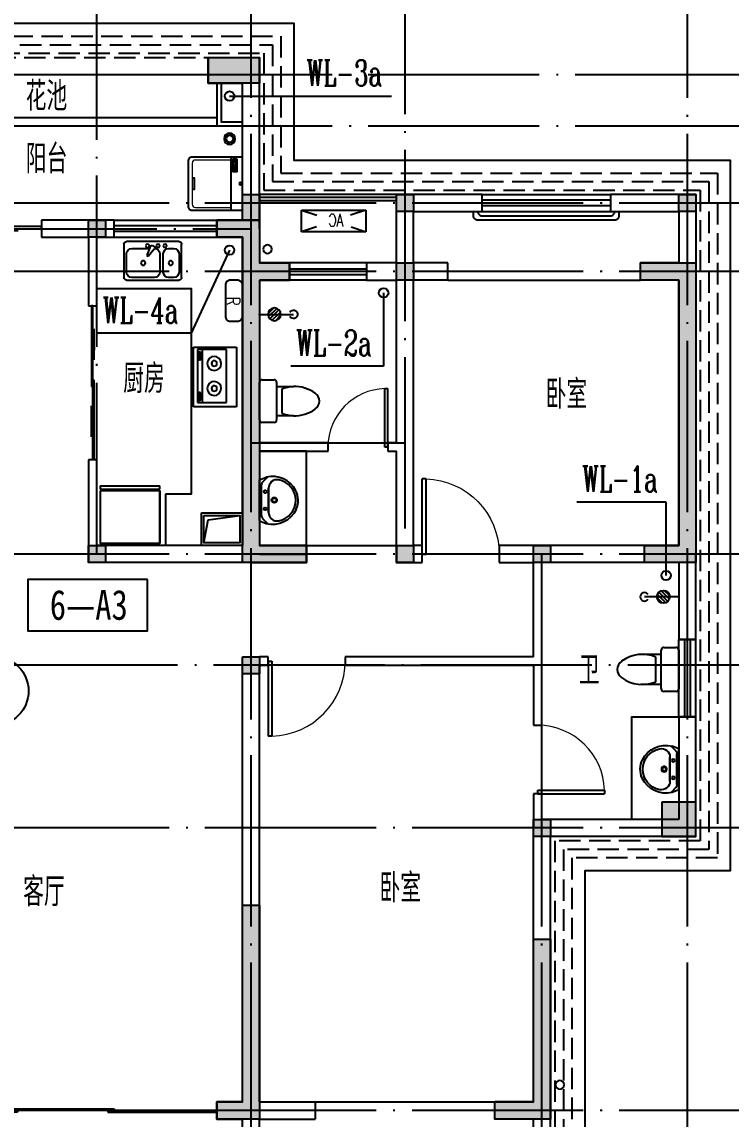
# Model space of a CAD drawing. Extents: x -287580 to -53108, y -522338 to -82629.
# Drawn here: x -206386 to -198099, y -471551 to -458735 of the extents above; entities that cross this region are included whole.
import ezdxf
from ezdxf.enums import TextEntityAlignment as Align

# ---------------------------------------------------------------- set-up
doc = ezdxf.new("R2010")
doc.units = 0
doc.header["$LTSCALE"] = 1000
doc.header["$MEASUREMENT"] = 0
doc.linetypes.add('DASH', pattern=[0.35, 0.25, -0.1])
doc.linetypes.add('DOTE', pattern=[2.42, 2, -0.2, 0.02, -0.2])
for name, color, linetype in [('AXIS', 3, 'Continuous'), ('AXIS_TEXT', 7, 'Continuous'), ('DIM_污水', 3, 'Continuous'), ('DOTE', 99, 'Continuous'), ('EQUIP_地漏', 7, 'Continuous'), ('kan', 146, 'Continuous'), ('KTIAO', 124, 'Continuous'), ('PUB_TEXT', 7, 'Continuous'), ('VPIPE-污水', 2, 'Continuous'), ('WALL', 9, 'Continuous'), ('WINDOW', 99, 'Continuous'), ('填充', 8, 'Continuous'), ('家具', 187, 'Continuous'), ('屋面', 139, 'Continuous'), ('文字2', 7, 'Continuous'), ('栏杆', 169, 'Continuous'), ('给排水标注', 4, 'Continuous'), ('表格', 157, 'Continuous')]:
    doc.layers.add(name, color=color, linetype=linetype)
doc.layers.add('RENDERING', color=125, linetype='Continuous', lineweight=13)
doc.layers.add('洁、厨具', color=8, linetype='Continuous', lineweight=9)
doc.styles.add('-宋体', font='', dxfattribs={"width": 0.8})
doc.styles.add('_ROMANC', font='romanc__.ttf', dxfattribs={"width": 0.700005})
doc.styles.add('_SIMPLEX', font='SIMPLEX.shx', dxfattribs={"width": 0.75})
doc.styles.add('_TCH_AXIS', font='COMPLEX', dxfattribs={"bigfont": 'GBCBIG'})
doc.styles.add('_TWT_SERIAL', font='COMPLEX', dxfattribs={"width": 0.8, "height": 3, "bigfont": 'HZTXT'})
doc.styles.add('COMPLEX', font='COMPLEX')
doc.styles.add('DIM_FONT', font='simplex_.ttf', dxfattribs={"width": 0.7, "bigfont": 'GBCBIG'})
doc.styles.get("Standard").update_dxf_attribs({"font": 'gbenor.shx', "bigfont": 'gbcbig.shx'})
doc.styles.get('-宋体').set_extended_font_data('SimSun')

# ---------------------------------------------------------------- blocks, each defined once
blk = doc.blocks.new('ASDGFSDFGGDF')
at = {"layer": '家具'}
for p, q in [((695, -609), (695, 0)), ((695, -609), (695, 0)), ((0, -670), (0, -629)), ((0, -629), (28, -629)), ((28, -629), (28, -609)), ((695, -609), (666, -609)), ((666, -609), (666, -629)), ((666, -629), (695, -629)), ((695, -629), (695, -670)), ((0, -670), (695, -670))]:
    blk.add_line(p, q, dxfattribs=at)
for points in [[(0, -609), (0, 0), (695, 0), (695, -609)], [(666, -609), (28, -609), (28, -629), (666, -629)]]:
    blk.add_lwpolyline(points, close=True, dxfattribs=at)
blk = doc.blocks.new('sdfdsfgf')
at = {"layer": '家具'}
for points in [[(1414289, 21341), (1413809, 21341), (1413809, 20961), (1414289, 20961), (1414289, 21341)], [(1414259, 20991), (1414211, 21259), (1413839, 21311)]]:
    blk.add_lwpolyline(points, dxfattribs=at)
blk.add_lwpolyline([(1414259, 21311), (1413839, 21311), (1413839, 20991), (1414259, 20991)], close=True, dxfattribs=at)
blk = doc.blocks.new('A$C685A49D5')
at = {"layer": '家具'}
for p, q in [((0, 31), (0, 419)), ((31, 450), (644, 450)), ((340, 402), (325, 393)), ((369, 391), (408, 287)), ((675, 419), (675, 31)), ((31, 307), (31, 92)), ((153, 368), (92, 368)), ((215, 92), (215, 307)), ((256, 307), (256, 92)), ((390, 277), (320, 363)), ((583, 368), (377, 368)), ((408, 287), (390, 277)), ((644, 92), (644, 307)), ((644, 0), (31, 0)), ((92, 31), (153, 31)), ((317, 31), (583, 31))]:
    blk.add_line(p, q, dxfattribs=at)
for centre, radius in [((194, 399), 20.5), ((276, 399), 20.5), ((399, 399), 20.5), ((128, 199), 25.6), ((450, 199), 25.6)]:
    blk.add_circle(centre, radius, dxfattribs=at)
for centre, radius, start, end in [((31, 419), 30.7, 90, 180), ((335, 376), 20.5, 120, 219.4623), ((350, 384), 20.5, 20.5377, 120), ((644, 419), 30.7, 0, 90), ((92, 307), 61.4, 90, 180), ((153, 307), 61.4, 0, 90), ((317, 307), 61.4, 90, 180), ((583, 307), 61.4, 0, 90), ((31, 31), 30.7, 180, 270), ((92, 92), 61.4, 180, 270), ((153, 92), 61.4, 270, 0), ((317, 92), 61.4, 180, 270), ((583, 92), 61.4, 270, 0), ((644, 31), 30.7, 270, 0)]:
    blk.add_arc(centre, radius, start, end, dxfattribs=at)
at = {"layer": '家具', "style": 'DIM_FONT', "width": 0.8, "flags": 9}
for tag in ['YSIZE', 'XSIZE']:
    blk.add_attdef(tag, (338, 450), '', height=0.5, rotation=270, dxfattribs=at)
blk = doc.blocks.new('$plan$00001601')
at = {"layer": '家具'}
for p, q in [((-350, 16), (350, 16)), ((-350, -484), (-350, 16)), ((350, 16), (350, -484)), ((-323, -98), (-323, -440)), ((299, -98), (-323, -98)), ((299, -440), (299, -98)), ((-323, -384), (299, -384)), ((350, -484), (-350, -484)), ((-323, -440), (299, -440)), ((-291, -407), (-291, -418)), ((-216, -416), (-280, -416)), ((-280, -416), (-280, -433)), ((-280, -433), (-216, -433)), ((-216, -433), (-216, -416)), ((-199, -408), (-199, -418)), ((182, -407), (182, -418)), ((193, -416), (193, -433)), ((257, -416), (193, -416)), ((193, -433), (257, -433)), ((257, -433), (257, -416)), ((274, -408), (274, -418))]:
    blk.add_line(p, q, dxfattribs=at)
for points in [[(-199, -408, 0.259034), (-201, -404, 0.076276), (-213, -399, 0.036515), (-226, -397, 0.026615), (-245, -396, 0.026615), (-264, -397, 0.036515), (-277, -399, 0.076276), (-289, -404, 0.259034), (-291, -408, 0.078462), (-291, -409, 0.056762)], [(-199, -418, 0.259034), (-201, -415, 0.076276), (-213, -410, 0.036515), (-226, -407, 0.026615), (-245, -406, 0.026615), (-264, -407, 0.036515), (-277, -410, 0.076276), (-289, -415, 0.259034), (-291, -418, 0.259034), (-289, -422, 0.056762), (-280, -426, 0.036515)], [(-216, -427, 0.008736), (-213, -427, 0.076276), (-201, -422, 0.259034), (-199, -418, 0.259034)], [(274, -408, 0.259034), (272, -404, 0.076276), (260, -399, 0.036515), (247, -397, 0.026615), (228, -396, 0.026615), (209, -397, 0.036515), (196, -399, 0.076276), (184, -404, 0.259034), (182, -408, 0.078462), (182, -409, 0.056762)], [(274, -418, 0.259034), (272, -415, 0.076276), (260, -410, 0.036515), (247, -407, 0.026615), (228, -406, 0.026615), (209, -407, 0.036515), (196, -410, 0.076276), (184, -415, 0.259034), (182, -418, 0.259034), (184, -422, 0.056762), (193, -426, 0.036515)], [(257, -427, 0.008736), (260, -427, 0.076276), (272, -422, 0.259034), (274, -418, 0.259034)]]:
    blk.add_lwpolyline(points, format="xyb", dxfattribs=at)
for centre, radius, start, end in [((-158, -243), 82.5, 0.964, 0), ((-158, -243), 31.6, 0.6532, 0), ((134, -243), 82.5, 180, 179.036), ((134, -243), 31.6, 180, 179.3468)]:
    blk.add_arc(centre, radius, start, end, dxfattribs=at)
blk = doc.blocks.new('A$C3451006C')
blk.add_lwpolyline([(-50, 330), (-50, -30, 0.414214), (10, -90), (90, -90, 0.414214), (150, -30), (150, 330, 0.414214), (90, 390), (10, 390, 0.414214)], format="xyb", close=True)
at = {"style": '_SIMPLEX', "width": 0.8}
blk.add_text('R', height=150, rotation=270, dxfattribs=at).set_placement((-32, 144), align=Align.CENTER)
blk = doc.blocks.new('90304092557924')
at = {"layer": 'KTIAO', "color": 99}
for p, q in [((-375, 125), (-198, 66)), ((-375, 125), (-375, -125)), ((375, 125), (-375, 125)), ((375, 125), (198, 66)), ((375, -125), (375, 125)), ((-203, -68), (-375, -125)), ((-375, -125), (375, -125)), ((200, -67), (375, -125))]:
    blk.add_line(p, q, dxfattribs=at)
at = {"layer": 'KTIAO', "color": 99, "style": '_ROMANC', "width": 0.7}
blk.add_text('AC', height=148.6, dxfattribs=at).set_placement((-113, -66))
at = {"layer": 'KTIAO', "color": 99, "style": 'DIM_FONT', "oblique": 0, "width": 0.6, "flags": 9}
for tag in ['XSIZE', 'YSIZE']:
    blk.add_attdef(tag, (-375, -125), '', height=0.5, dxfattribs=at)
blk = doc.blocks.new('M_E6')
for p, q in [((-240, 0), (-270, -79)), ((240, 0), (-240, 0)), ((-237, 0), (239, 0)), ((240, 0), (270, -79)), ((-213, -36), (-271, -91)), ((-179, -23), (181, -23)), ((141, -105), (-141, -105)), ((-141, -105), (141, -105)), ((217, -37), (274, -95))]:
    blk.add_line(p, q)
for centre, radius in [((-99, -65), 16.3), ((101, -65), 16.3), ((2, -172), 31.6), ((2, -172), 23)]:
    blk.add_circle(centre, radius)
for centre, radius, start, end in [((28, -152), 307, 166.1751, 244.7296), ((-141, -205), 100, 90, 190.5602), ((-179, -73), 50, 90, 133.181), ((-28, -152), 307, 297.0639, 13.8249), ((141, -205), 100, 349.4398, 90), ((181, -73), 50, 44.5607, 90), ((0, -179), 243, 190.5602, 349.4398), ((0, -201), 250, 245.8071, 296.4628), ((28, -152), 307, 266.589, 266.5936)]:
    blk.add_arc(centre, radius, start, end)
at = {"width": 0.8, "flags": 9}
for tag in ['XSIZE', 'YSIZE']:
    blk.add_attdef(tag, (0, 0), '', height=0.5, dxfattribs=at)
blk = doc.blocks.new('1')
for p, q in [((-550, -239), (-550, 201)), ((-520, 231), (-380, 231)), ((-350, 201), (-350, 151)), ((-350, 151), (-350, -189)), ((-350, 151), (-154, 151)), ((-289, 121), (-289, -159)), ((-154, -189), (-350, -189)), ((-350, -189), (-350, -239)), ((-380, -269), (-520, -269))]:
    blk.add_line(p, q)
for centre, radius, start, end in [((-520, 201), 30, 90, 180), ((-380, 201), 30, 360, 90), ((-137, -247), 398, 92.544, 112.5495), ((-137, -247), 398, 53.3619, 92.544), ((40, -19), 110, 303.4509, 56.5491), ((-137, 208), 398, 267.456, 306.6381), ((-520, -239), 30, 180, 270), ((-380, -239), 30, 270, 360), ((-137, 208), 398, 247.4505, 267.456)]:
    blk.add_arc(centre, radius, start, end)
blk = doc.blocks.new('A$C6A1B0631')
at = {"layer": '家具'}
for p, q in [((0, 527), (0, 667)), ((30, 697), (470, 697)), ((500, 667), (500, 527)), ((470, 497), (30, 497)), ((80, 497), (80, 267)), ((390, 437), (110, 437)), ((420, 497), (420, 267))]:
    blk.add_line(p, q, dxfattribs=at)
for centre, radius, start, end in [((30, 667), 30, 90, 180), ((470, 667), 30, 0, 90), ((30, 527), 30, 180, 270), ((470, 527), 30, 270, 0), ((477, 284), 398, 157.4505, 216.6381), ((23, 284), 398, 323.3619, 22.5495), ((250, 108), 110, 213.4509, 326.5491)]:
    blk.add_arc(centre, radius, start, end, dxfattribs=at)
blk = doc.blocks.new('$plan$00001623')
at = {"layer": '家具', "linetype": 'Continuous'}
blk.add_line((-341, -145), (342, -145), dxfattribs=at)
at = {"layer": '家具'}
blk.add_lwpolyline([(295, -706), (-295, -706, -0.414214), (-345, -656), (-345, 0), (345, 0), (345, -656, -0.414214)], format="xyb", close=True, dxfattribs=at)
for points in [[(323, -72), (152, -72), (152, -120), (323, -120)], [(163, -86), (177, -86), (177, -99), (163, -99)], [(189, -86), (202, -86), (202, -99), (189, -99)], [(213, -86), (227, -86), (227, -99), (213, -99)], [(239, -86), (253, -86), (253, -99), (239, -99)], [(281, -110), (309, -110), (309, -80), (281, -80)]]:
    blk.add_lwpolyline(points, close=True, dxfattribs=at)
at = {"layer": '家具', "lineweight": 13}
blk.add_lwpolyline([(307, -145), (307, -611, -0.414214), (267, -651), (-267, -651, -0.414214), (-307, -611), (-307, -145)], format="xyb", dxfattribs=at)
at = {"layer": '家具'}
blk.add_lwpolyline([(-71, -651), (-71, -623), (0, -623), (71, -623), (71, -651)], dxfattribs=at)
blk.add_circle((0, -25), 16, dxfattribs=at)
blk = doc.blocks.new('$lvtry$00000168')
at = {"color": 0}
blk.add_line((0, 0), (0, -395), dxfattribs=at)
blk.add_arc((0, -395), 50, 121.0332, 58.9668, dxfattribs=at)
for p in [(0, 0), (0, -223)]:
    blk.add_point(p, dxfattribs=at)
blk = doc.blocks.new('$lvtry$00000171')
for p, q in [((-74, 11), (-11, 74)), ((-70, -27), (27, 70)), ((-53, -53), (53, 53)), ((-27, -70), (70, 27)), ((11, -74), (74, -11))]:
    blk.add_line(p, q)
blk.add_circle((0, 0), 75)
blk.add_point((0, 0))
blk = doc.blocks.new('A$C6BE329BC')
at = {"layer": '家具'}
blk.add_blockref('$lvtry$00000168', (75, 445), dxfattribs=at)
at = {"layer": '家具', "rotation": 180}
blk.add_blockref('$lvtry$00000171', (75, 271), dxfattribs=at)
blk = doc.blocks.new('TRHH')
at = {"color": 6}
for centre in [(-249202, -461390), (-252617, -471151)]:
    blk.add_circle(centre, 50, dxfattribs=at)
blk = doc.blocks.new('A$C3953257B')
at = {"layer": '填充'}
for points in [[(19900, 14500), (20500, 14500), (20500, 14200), (19900, 14200)], [(20300, 12900), (20500, 12900), (20500, 12600), (20300, 12600)], [(22100, 12900), (22300, 12900), (22300, 12700), (22100, 12700)], [(25400, 12900), (25600, 12900), (25600, 12700), (25400, 12700)], [(18500, 12600), (18700, 12600), (18700, 12400), (18500, 12400)], [(22100, 12100), (22300, 12100), (22300, 11900), (22100, 11900)], [(18500, 8800), (18700, 8800), (18700, 8600), (18500, 8600)], [(22100, 8800), (22300, 8800), (22300, 8600), (22100, 8600)], [(23700, 8800), (23900, 8800), (23900, 8600), (23700, 8600)], [(20300, 7500), (20500, 7500), (20500, 7300), (20300, 7300)], [(23700, 5600), (23900, 5600), (23900, 5400), (23700, 5400)]]:
    blk.add_hatch(color=256, dxfattribs=at).paths.add_polyline_path(points)
at = {"color": 6}
for points in [[(19900, 14500), (20500, 14500), (20500, 14200), (19900, 14200)], [(20300, 12900), (20500, 12900), (20500, 12600), (20300, 12600)], [(22100, 12900), (22300, 12900), (22300, 12700), (22100, 12700)], [(25400, 12900), (25600, 12900), (25600, 12700), (25400, 12700)], [(18500, 12600), (18700, 12600), (18700, 12400), (18500, 12400)], [(22100, 12100), (22300, 12100), (22300, 11900), (22100, 11900)], [(18500, 8800), (18700, 8800), (18700, 8600), (18500, 8600)], [(22100, 8800), (22300, 8800), (22300, 8600), (22100, 8600)], [(23700, 8800), (23900, 8800), (23900, 8600), (23700, 8600)], [(20300, 7500), (20500, 7500), (20500, 7300), (20300, 7300)], [(23700, 5600), (23900, 5600), (23900, 5400), (23700, 5400)]]:
    blk.add_lwpolyline(points, close=True, dxfattribs=at)
blk = doc.blocks.new('A$C17F555B1')
at = {"layer": '填充'}
h = blk.add_hatch(color=256, dxfattribs=at)
h.dxf.hatch_style = 1
h.paths.add_polyline_path([(55300, 3700), (55300, 3300), (55700, 3300), (55700, 3700)])
h.paths.add_polyline_path([(30100, 3700), (30100, 3300), (30500, 3300), (30500, 3700)])
h.paths.add_polyline_path([(25600, 3300), (25600, 3700), (25200, 3700), (25200, 3300)])
h.paths.add_polyline_path([(400, 3300), (400, 3700), (0, 3700), (0, 3300)])
h.paths.add_polyline_path([(45350, 10300), (45350, 8200), (45150, 8200), (45150, 10500), (45700, 10500), (45700, 10300)])
h.paths.add_polyline_path([(10550, 10500), (10550, 8200), (10350, 8200), (10350, 10300), (10000, 10300), (10000, 10500)])
h.paths.add_polyline_path([(5600, 0), (5100, 0), (5100, 2500), (5300, 2500), (5300, 200), (5600, 200)])
h.paths.add_polyline_path([(20500, 0), (20000, 0), (20000, 200), (20300, 200), (20300, 2500), (20500, 2500)])
h.paths.add_polyline_path([(35700, 0), (35200, 0), (35200, 2500), (35400, 2500), (35400, 200), (35700, 200)])
h.paths.add_polyline_path([(50600, 0), (50100, 0), (50100, 200), (50400, 200), (50400, 2500), (50600, 2500)])
h.paths.add_polyline_path([(54000, 0), (53350, 0), (53350, 200), (53800, 200), (53800, 2100), (54000, 2100)])
h.paths.add_polyline_path([(32450, 0), (31800, 0), (31800, 2100), (32000, 2100), (32000, 200), (32450, 200)])
h.paths.add_polyline_path([(23900, 0), (23250, 0), (23250, 200), (23700, 200), (23700, 2100), (23900, 2100)])
h.paths.add_polyline_path([(2350, 0), (1700, 0), (1700, 2100), (1900, 2100), (1900, 200), (2350, 200)])
h.paths.add_polyline_path([(50600, 9800), (50600, 6700), (51150, 6700), (51150, 6500), (50400, 6500), (50400, 9800), (50400, 10300), (50100, 10300), (50100, 10500), (50600, 10500), (50600, 10000), (50950, 10000), (50950, 9800)])
h.paths.add_polyline_path([(35400, 10300), (35400, 9800), (35400, 6500), (34650, 6500), (34650, 6700), (35200, 6700), (35200, 9800), (34850, 9800), (34850, 10000), (35200, 10000), (35200, 10500), (35700, 10500), (35700, 10300)])
h.paths.add_polyline_path([(20500, 10500), (20500, 10000), (20850, 10000), (20850, 9800), (20500, 9800), (20500, 6700), (21050, 6700), (21050, 6500), (20300, 6500), (20300, 9800), (20300, 10300), (20000, 10300), (20000, 10500)])
h.paths.add_polyline_path([(5300, 9800), (5300, 6500), (4550, 6500), (4550, 6700), (5100, 6700), (5100, 9800), (4750, 9800), (4750, 10000), (5100, 10000), (5100, 10500), (5600, 10500), (5600, 10300), (5300, 10300)])
h.paths.add_polyline_path([(15050, 10300), (13250, 10300), (13250, 8900), (13050, 8900), (13050, 10500), (15250, 10500), (15250, 9900), (15050, 9900)])
h.paths.add_polyline_path([(40650, 10300), (40650, 9900), (40450, 9900), (40450, 10500), (42650, 10500), (42650, 8900), (42450, 8900), (42450, 10300)])
h.paths.add_polyline_path([(39900, 1900), (39900, 1000), (40400, 1000), (40400, 800), (39900, 800), (39900, 0), (39300, 0), (39300, 200), (39700, 200), (39700, 1000), (39700, 1900)])
h.paths.add_polyline_path([(46100, 1900), (46100, 1000), (46100, 200), (46500, 200), (46500, 0), (45900, 0), (45900, 800), (45400, 800), (45400, 1000), (45900, 1000), (45900, 1900)])
h.paths.add_polyline_path([(40650, 5400), (40650, 5100), (41300, 5100), (41300, 4100), (41100, 4100), (41100, 4900), (40450, 4900), (39900, 4900), (39900, 4800), (39700, 4800), (39700, 5100), (40450, 5100), (40450, 5400)])
h.paths.add_polyline_path([(45350, 5400), (45350, 5100), (46100, 5100), (46100, 4800), (45900, 4800), (45900, 4900), (45350, 4900), (44700, 4900), (44700, 4100), (44500, 4100), (44500, 5100), (45150, 5100), (45150, 5400)])
h.paths.add_polyline_path([(30750, 9800), (30300, 9800), (30300, 6700), (30700, 6700), (30700, 6500), (30100, 6500), (30100, 10000), (30750, 10000)])
h.paths.add_polyline_path([(55700, 10000), (55700, 6500), (55100, 6500), (55100, 6700), (55500, 6700), (55500, 9800), (55050, 9800), (55050, 10000)])
h.paths.add_polyline_path([(16000, 1900), (16000, 1000), (16000, 200), (16400, 200), (16400, 0), (15800, 0), (15800, 800), (15300, 800), (15300, 1000), (15800, 1000), (15800, 1900)])
h.paths.add_polyline_path([(9800, 1900), (9800, 1000), (10300, 1000), (10300, 800), (9800, 800), (9800, 0), (9200, 0), (9200, 200), (9600, 200), (9600, 1000), (9600, 1900)])
h.paths.add_polyline_path([(15250, 5400), (15250, 5100), (16000, 5100), (16000, 4800), (15800, 4800), (15800, 4900), (15250, 4900), (14600, 4900), (14600, 4100), (14400, 4100), (14400, 5100), (15050, 5100), (15050, 5400)])
h.paths.add_polyline_path([(10550, 5400), (10550, 5100), (11200, 5100), (11200, 4100), (11000, 4100), (11000, 4900), (10350, 4900), (9800, 4900), (9800, 4800), (9600, 4800), (9600, 5100), (10350, 5100), (10350, 5400)])
h.paths.add_polyline_path([(25400, 9800), (24950, 9800), (24950, 10000), (25600, 10000), (25600, 6500), (25000, 6500), (25000, 6700), (25400, 6700)])
h.paths.add_polyline_path([(200, 9800), (200, 6700), (600, 6700), (600, 6500), (0, 6500), (0, 10000), (650, 10000), (650, 9800)])
at = {"color": 3}
for points in [[(50600, 9800), (50600, 6700), (51150, 6700), (51150, 6500), (50400, 6500), (50400, 9800), (50400, 10300), (50100, 10300), (50100, 10500), (50600, 10500), (50600, 10000), (50950, 10000), (50950, 9800)], [(55700, 10000), (55700, 6500), (55100, 6500), (55100, 6700), (55500, 6700), (55500, 9800), (55050, 9800), (55050, 10000)], [(55300, 3700), (55300, 3300), (55700, 3300), (55700, 3700)], [(50600, 0), (50100, 0), (50100, 200), (50400, 200), (50400, 2500), (50600, 2500)], [(54000, 0), (53350, 0), (53350, 200), (53800, 200), (53800, 2100), (54000, 2100)]]:
    blk.add_lwpolyline(points, close=True, dxfattribs=at)
blk = doc.blocks.new('$DorLib2D$00000132')
at = {"color": 0, "linetype": 'Continuous'}
for p, q in [((-0.5, 0.1042), (-0.5, 0)), ((-0.1467, 0.1042), (-0.5, 0.1042)), ((-0.1467, 0), (-0.1467, 0.1042)), ((0.1467, 0.1042), (0.5, 0.1042)), ((0.1467, 0), (0.1467, 0.1042)), ((0.5, 0.1042), (0.5, 0)), ((-0.5, 0), (-0.1467, 0)), ((-0.1667, 0), (0.1667, 0)), ((-0.1667, -0.1042), (-0.1667, 0)), ((0.5, 0), (0.1467, 0)), ((0.1667, 0), (0.1667, -0.1042)), ((0.1667, -0.1042), (-0.1667, -0.1042))]:
    blk.add_line(p, q, dxfattribs=at)
blk = doc.blocks.new('$DorLib2D$00000001')
for p, q in [((0.45, 0.975), (0.5, 0.975)), ((0.45, 0), (0.45, 0.975)), ((0.5, 0), (0.5, 0.975)), ((0.5, 0), (0.45, 0))]:
    blk.add_line(p, q)
at = {"lineweight": 13}
blk.add_arc((0.475, 0), 0.975, 91.4693, 180, dxfattribs=at)
blk = doc.blocks.new('$DorLib2D$00000131')
at = {"color": 0, "linetype": 'Continuous'}
for p, q in [((0.15, 0.125), (0.2319, 0.1973)), ((0.2319, 0.1973), (0.2319, 0.125)), ((-0.5, 0.125), (-0.5, 0)), ((0.0192, 0.125), (-0.5, 0.125)), ((0.0192, 0), (0.0192, 0.125)), ((0.35, 0.125), (0.15, 0.125)), ((-0.5, 0), (0.0192, 0)), ((-0.024, 0), (0.5, 0)), ((-0.024, -0.125), (-0.024, 0)), ((0.5, 0), (0.5, -0.125)), ((-0.35, -0.125), (-0.15, -0.125)), ((-0.2319, -0.1973), (-0.2319, -0.125)), ((-0.15, -0.125), (-0.2319, -0.1973)), ((0.5, -0.125), (-0.024, -0.125))]:
    blk.add_line(p, q, dxfattribs=at)
blk = doc.blocks.new('$WINLIB2D$00000001')
at = {"color": 0}
for points in [[(-0.5, 0.5), (-0.5, -0.5)], [(-0.5, 0.5), (0.5, 0.5)], [(0.5, -0.5), (0.5, 0.5)], [(0.5, 0.1667), (-0.5, 0.1667)], [(0.5, -0.1667), (-0.5, -0.1667)], [(-0.5, -0.5), (0.5, -0.5)]]:
    blk.add_lwpolyline(points, dxfattribs=at)
blk = doc.blocks.new('_AXISO')
blk.add_circle((0, 0), 0.5)
at = {"layer": 'AXIS_TEXT', "style": 'COMPLEX', "width": 1.041667}
blk.add_attdef('A', text='', height=0.56, dxfattribs=at).set_placement((-0.25, -0.28), (0.25, -0.28), align=Align.FIT)
blk = doc.blocks.new('$TwtSys$00000327')
for p, q in [((-94, -9, 0), (9, 94, 0)), ((-9, -94, 0), (94, 9, 0)), ((12, 55, 0), (42, 84, 0)), ((40, 40, 0), (66, 66, 0)), ((55, 12, 0), (84, 42, 0)), ((-84, -42, 0), (-55, -12, 0)), ((-66, -66, 0), (-40, -40, 0)), ((-42, -84, 0), (-12, -55, 0))]:
    blk.add_line(p, q)
for radius in [94, 56.4]:
    blk.add_circle((0, 0, 0), radius)

msp = doc.modelspace()

# ---------------------------------------------------------------- linework, layer by layer
at = {"layer": 'DIM_污水'}
for p, q in [((-203958.6, -459600.9), (-203416.3, -459600.9)), ((-203416.3, -459600.9), (-202068.4, -459600.9)), ((-203958.8, -461400.9), (-204408.8, -462372.4, 0)), ((-202158.8, -461900.9), (-202158.8, -462755.4)), ((-204408.8, -462372.4, 0), (-205502.1, -462372.4, 0)), ((-202158.8, -462755.4), (-203243.3, -462755.4)), ((-198858.8, -464344.3), (-199899.7, -464344.3)), ((-198858.8, -465200.9), (-198858.8, -464344.3))]:
    msp.add_line(p, q, dxfattribs=at)
at = {"layer": 'DOTE', "linetype": 'DOTE'}
for p, q in [((-205508.8, -464950.9), (-205508.8, -457872.4)), ((-203708.8, -474142), (-203708.8, -457872.4)), ((-201908.8, -464650.9), (-201908.8, -457872.4)), ((-198608.8, -474142), (-198608.8, -457872.4)), ((-255580, -459350.9), (-197406.7, -459350.9)), ((-255580, -459950.9), (-197406.7, -459950.9)), ((-197406.7, -460850.9), (-233808.8, -460850.9)), ((-218908.8, -461150.9), (-203708.8, -461150.9)), ((-197406.7, -461650.9), (-233808.8, -461650.9)), ((-203708.8, -463650.9), (-201908.8, -463650.9)), ((-197406.7, -464950.9), (-255580, -464950.9)), ((-200308.8, -474142), (-200308.8, -464950.9)), ((-197306.1, -466250.9), (-233808.8, -466250.9)), ((-197406.7, -468150.9), (-230408.8, -468150.9)), ((-197406.7, -471450.9), (-255580, -471450.9))]:
    msp.add_line(p, q, dxfattribs=at)
at = {"layer": 'kan', "linetype": 'DASH'}
msp.add_line((-208458.8, -459150.9), (-204208.8, -459150.9), dxfattribs=at)
at = {"layer": 'kan'}
msp.add_line((-208458.8, -459350.9), (-204208.8, -459350.9), dxfattribs=at)
at = {"layer": 'kan', "color": 124}
for p, q in [((-208858.8, -459850.9), (-204108.8, -459850.9)), ((-208858.8, -459950.9), (-203808.8, -459950.9))]:
    msp.add_line(p, q, dxfattribs=at)
at = {"layer": 'kan'}
msp.add_lwpolyline([(-202008.8, -460750.9), (-203608.8, -460750.9)], dxfattribs=at)
at = {"layer": 'VPIPE-污水'}
for centre in [(-203958.6, -459600.9), (-203958.8, -461400.9), (-202158.8, -461900.9), (-198858.8, -465200.9)]:
    msp.add_circle(centre, 55, dxfattribs=at)
at = {"layer": 'WALL'}
for p, q in [((-204208.8, -459150.9), (-203608.8, -459150.9)), ((-204208.8, -459150.9), (-204208.8, -459450.9)), ((-203608.8, -461150.9), (-203608.8, -459150.9)), ((-204208.8, -459450.9), (-203808.8, -459450.9)), ((-203808.8, -461050.9), (-203808.8, -459450.9)), ((-201008.8, -460750.9), (-202008.8, -460750.9)), ((-202008.8, -461550.9), (-202008.8, -460750.9)), ((-201008.8, -460950.9), (-201008.8, -460750.9)), ((-198508.8, -460750.9), (-199508.8, -460750.9)), ((-199508.8, -460750.9), (-199508.8, -460950.9)), ((-198508.8, -460750.9), (-198508.8, -461650.9)), ((-201808.8, -460950.9), (-201008.8, -460950.9)), ((-201808.8, -461550.9), (-201808.8, -460950.9)), ((-199508.8, -460950.9), (-198708.8, -460950.9)), ((-198708.8, -460950.9), (-198708.8, -461550.9)), ((-205508.8, -461050.9), (-206158.8, -461050.9)), ((-206158.8, -461050.9), (-206158.8, -461250.9)), ((-205309, -461050.9), (-205508.8, -461050.9)), ((-205309, -461250.9), (-205309, -461050.9)), ((-203808.8, -461050.9), (-204109, -461050.9)), ((-204109, -461050.9), (-204109, -461250.9)), ((-203608.8, -461150.9), (-203608.8, -461550.9)), ((-206158.8, -461250.9), (-205608.8, -461250.9)), ((-205608.8, -461250.9), (-205608.8, -462050.9)), ((-205508.8, -462050.9), (-205508.8, -461250.9)), ((-205508.8, -461250.9), (-205309, -461250.9)), ((-204109, -461250.9), (-203808.8, -461250.9)), ((-203808.8, -461250.9), (-203808.8, -461650.9)), ((-203258.8, -461550.9), (-203608.8, -461550.9)), ((-203258.8, -461750.9), (-203258.8, -461550.9)), ((-202008.8, -461550.9), (-202358.8, -461550.9)), ((-202358.8, -461550.9), (-202358.8, -461750.9)), ((-201407.8, -461550.9), (-201808.8, -461550.9)), ((-201407.8, -461750.9), (-201407.8, -461550.9)), ((-198708.8, -461550.9), (-199158.8, -461550.9)), ((-199158.8, -461750.9), (-199158.8, -461550.9)), ((-203808.8, -461650.9), (-203808.8, -463650.9)), ((-198508.8, -461650.9), (-198508.8, -464950.9)), ((-203608.8, -461750.9), (-203258.8, -461750.9)), ((-203608.8, -461750.9), (-203608.8, -463650.9)), ((-202358.8, -461750.9), (-202008.8, -461750.9)), ((-202008.8, -463650.9), (-202008.8, -461750.9)), ((-201407.8, -461750.9), (-201808.8, -461750.9)), ((-201808.8, -463650.9), (-201808.8, -461750.9)), ((-198708.8, -461750.9), (-199158.8, -461750.9)), ((-198708.8, -461750.9), (-198708.8, -464850.9)), ((-205608.8, -462050.9), (-205508.8, -462050.9)), ((-203808.8, -463650.9), (-203808.8, -464850.9)), ((-202808.8, -463650.9), (-203608.8, -463650.9)), ((-202808.8, -463750.9), (-202808.8, -463650.9)), ((-202008.8, -463650.9), (-202108.8, -463650.9)), ((-202108.8, -463650.9), (-202108.8, -463750.9)), ((-201808.8, -464850.9), (-201808.8, -463650.9)), ((-203608.8, -463750.9), (-202808.8, -463750.9)), ((-203608.8, -463750.9), (-203608.8, -464850.9)), ((-202108.8, -463750.9), (-202008.8, -463750.9)), ((-202008.8, -464850.9), (-202008.8, -463750.9)), ((-205508.8, -463850.9), (-205608.8, -463850.9)), ((-205608.8, -463850.9), (-205608.8, -465050.9)), ((-205508.8, -464850.9), (-205508.8, -463850.9)), ((-203808.8, -464850.9), (-205508.8, -464850.9)), ((-203058.8, -464850.9), (-203608.8, -464850.9)), ((-203058.8, -465050.9), (-203058.8, -464850.9)), ((-202008.8, -464850.9), (-202008.8, -465050.9)), ((-201708.8, -464850.9), (-201808.8, -464850.9)), ((-201708.8, -465050.9), (-201708.8, -464850.9)), ((-200308.8, -464850.9), (-200808.8, -464850.9)), ((-200808.8, -464850.9), (-200808.8, -465050.9)), ((-198708.8, -464850.9), (-200308.8, -464850.9)), ((-203708.8, -465050.9), (-205608.8, -465050.9)), ((-203708.8, -465050.9), (-203058.8, -465050.9)), ((-202008.8, -465050.9), (-201908.8, -465050.9)), ((-201908.8, -465050.9), (-201708.8, -465050.9)), ((-200808.8, -465050.9), (-200408.8, -465050.9)), ((-200408.8, -466150.9), (-200408.8, -465050.9)), ((-200308.8, -466250.9), (-200308.8, -465050.9)), ((-198708.8, -465050.9), (-200308.8, -465050.9)), ((-198708.8, -465050.9), (-198708.8, -465950.9)), ((-198508.8, -465950.9), (-198508.8, -464950.9)), ((-198708.8, -465950.9), (-198508.8, -465950.9)), ((-203808.8, -466250.9), (-203808.8, -466150.9)), ((-203808.8, -466150.9), (-203608.8, -466150.9)), ((-203608.8, -466150.9), (-203608.8, -466150.9)), ((-203508.8, -466150.9), (-203608.8, -466150.9)), ((-203508.8, -466250.9), (-203508.8, -466150.9)), ((-200408.8, -466150.9), (-202608.8, -466150.9)), ((-202608.8, -466150.9), (-202608.8, -466250.9)), ((-203808.8, -471350.9), (-203808.8, -466250.9)), ((-203608.8, -471350.9), (-203608.8, -466250.9)), ((-203608.8, -466250.9), (-203508.8, -466250.9)), ((-202608.8, -466250.9), (-200408.8, -466250.9)), ((-200408.8, -466250.9), (-200408.8, -466950.9)), ((-200308.8, -466950.9), (-200308.8, -466250.9)), ((-198508.8, -466850.9), (-198708.8, -466850.9)), ((-198708.8, -466850.9), (-198708.8, -468050.9)), ((-198508.8, -468250.9), (-198508.8, -466850.9)), ((-200408.8, -466950.9), (-200308.8, -466950.9)), ((-200308.8, -467750.9), (-200408.8, -467750.9)), ((-200408.8, -467750.9), (-200408.8, -468150.9)), ((-200308.8, -468050.9), (-200308.8, -467750.9)), ((-198708.8, -468050.9), (-200308.8, -468050.9)), ((-200408.8, -471350.9), (-200408.8, -468150.9)), ((-198508.8, -468250.9), (-200208.8, -468250.9)), ((-200208.8, -471450.9), (-200208.8, -468250.9)), ((-203808.8, -471350.9), (-204108.8, -471350.9)), ((-204108.8, -471350.9), (-204108.8, -471550.9)), ((-203608.8, -471350.9), (-202958.8, -471350.9)), ((-202958.8, -471350.9), (-202958.8, -471550.9)), ((-200408.8, -471350.9), (-200858.8, -471350.9)), ((-200858.8, -471550.9), (-200858.8, -471350.9)), ((-200208.8, -472250.9), (-200208.8, -471450.9)), ((-204108.8, -471550.9), (-203808.8, -471550.9)), ((-203808.8, -472150.9), (-203808.8, -471550.9)), ((-203608.8, -472050.9), (-203608.8, -471550.9)), ((-203608.8, -471550.9), (-202958.8, -471550.9)), ((-200408.8, -471550.9), (-200858.8, -471550.9)), ((-200408.8, -472050.9), (-200408.8, -471550.9))]:
    msp.add_line(p, q, dxfattribs=at)
at = {"layer": 'WINDOW'}
for p, q in [((-201407.8, -461750.9), (-199158.8, -461750.9)), ((-202808.8, -463650.9), (-202108.8, -463650.9)), ((-203058.8, -464850.9), (-202008.8, -464850.9)), ((-200308.8, -467750.9, 0), (-200308.8, -466950.9, 0)), ((-202958.8, -471350.9), (-200858.8, -471350.9))]:
    msp.add_line(p, q, dxfattribs=at)
at = {"layer": 'WINDOW', "linetype": 'DASH'}
for p, q in [((-203058.8, -464850.9), (-203058.8, -465050.9)), ((-202008.8, -465050.9), (-202008.8, -464850.9))]:
    msp.add_line(p, q, dxfattribs=at)
at = {"layer": '家具'}
msp.add_line((-204708.8, -464250.9, 0), (-204708.8, -464850.9, 0), dxfattribs=at)
at = {"layer": '家具', "elevation": 0}
msp.add_lwpolyline([(-205508.8, -461850.9), (-205508.8, -461850.9), (-204408.8, -461850.9), (-204408.8, -461850.9), (-204408.8, -464250.9), (-204408.8, -464250.9), (-204408.8, -464250.9), (-204708.8, -464250.9)], dxfattribs=at)
at = {"layer": '家具'}
for points in [[(-203608.8, -464950.9), (-203058.8, -464950.9), (-203058.8, -464050.9), (-203058.8, -463750.9), (-203608.8, -463750.9)], [(-198708.8, -468050.9), (-199258.8, -468050.9), (-199258.8, -467150.9), (-199258.8, -466850.9), (-198708.8, -466850.9)]]:
    msp.add_lwpolyline(points, dxfattribs=at)
at = {"layer": '屋面', "color": 99}
msp.add_lwpolyline([(-213158.8, -460650.9), (-209458.8, -460650.9), (-209458.8, -458750.9), (-203208.8, -458750.9), (-203208.8, -460350.9), (-198108.8, -460350.9), (-198108.8, -468650.9), (-199808.8, -468650.9), (-199808.8, -472650.9), (-202558.8, -472650.9), (-202558.8, -474050.9), (-209408.8, -474050.9), (-209408.8, -471950.9), (-213208.8, -471950.9), (-213208.8, -474050.9), (-220058.8, -474050.9), (-220058.8, -472650.9), (-222808.8, -472650.9), (-222808.8, -468650.9), (-224508.8, -468650.9), (-224508.8, -460350.9), (-219408.8, -460350.9), (-219408.8, -458750.9), (-213158.8, -458750.9)], close=True, dxfattribs=at)
at = {"layer": '屋面', "color": 99, "linetype": 'DASH'}
for points in [[(-213308.8, -460800.9), (-209308.8, -460800.9), (-209308.8, -458900.9), (-203358.8, -458900.9), (-203358.8, -460500.9), (-198258.8, -460500.9), (-198258.8, -468500.9), (-199958.8, -468500.9), (-199958.8, -472500.9), (-202708.8, -472500.9), (-202708.8, -473900.9), (-209258.8, -473900.9), (-209258.8, -471800.9), (-213358.8, -471800.9), (-213358.8, -473900.9), (-219908.8, -473900.9), (-219908.8, -472500.9), (-222658.8, -472500.9), (-222658.8, -468500.9), (-224358.8, -468500.9), (-224358.8, -460500.9), (-219258.8, -460500.9), (-219258.8, -458900.9), (-213308.8, -458900.9)], [(-213408.8, -460900.9), (-209208.8, -460900.9), (-209208.8, -459000.9), (-203458.8, -459000.9), (-203458.8, -460600.9), (-198358.8, -460600.9), (-198358.8, -468400.9), (-200058.8, -468400.9), (-200058.8, -472400.9), (-202808.8, -472400.9), (-202808.8, -473800.9), (-209158.8, -473800.9), (-209158.8, -471700.9), (-213458.8, -471700.9), (-213458.8, -473800.9), (-219808.8, -473800.9), (-219808.8, -472400.9), (-222558.8, -472400.9), (-222558.8, -468400.9), (-224258.8, -468400.9), (-224258.8, -460600.9), (-219158.8, -460600.9), (-219158.8, -459000.9), (-213408.8, -459000.9)], [(-213508.8, -461000.9), (-209108.8, -461000.9), (-209108.8, -459100.9), (-203558.8, -459100.9), (-203558.8, -460700.9), (-198458.8, -460700.9), (-198458.8, -468300.9), (-200158.8, -468300.9), (-200158.8, -472300.9), (-202908.8, -472300.9), (-202908.8, -473700.9), (-209058.8, -473700.9), (-209058.8, -471600.9), (-213558.8, -471600.9), (-213558.8, -473700.9), (-219708.8, -473700.9), (-219708.8, -472300.9), (-222458.8, -472300.9), (-222458.8, -468300.9), (-224158.8, -468300.9), (-224158.8, -460700.9), (-219058.8, -460700.9), (-219058.8, -459100.9), (-213508.8, -459100.9)]]:
    msp.add_lwpolyline(points, close=True, dxfattribs=at)
at = {"layer": '文字2', "color": 5, "elevation": 0}
msp.add_lwpolyline([(-204917.3, -465249.3), (-206317.3, -465249.3), (-206317.3, -465849.3), (-204917.3, -465849.3)], close=True, dxfattribs=at)
at = {"layer": '栏杆'}
for points in [[(-203608.8, -460780.9), (-202008.8, -460780.9)], [(-203608.8, -460820.9), (-202008.8, -460820.9)]]:
    msp.add_lwpolyline(points, dxfattribs=at)
for points in [[(-199408.8, -460950.9), (-199408.8, -461000.9, -0.4142136), (-199458.8, -461050.9), (-201058.8, -461050.9, -0.4142136), (-201108.8, -461000.9), (-201108.8, -460950.9)], [(-201058.8, -460950.9), (-201058.8, -460950.9, 0.4142136), (-201008.8, -461000.9), (-199508.8, -461000.9, 0.4142136), (-199458.8, -460950.9), (-199458.8, -460950.9)]]:
    msp.add_lwpolyline(points, format="xyb", dxfattribs=at)
at = {"layer": '给排水标注'}
for points in [[(-203808.8, -459950.9), (-203808.8, -459450.9), (-204108.8, -459450.9), (-204108.8, -459950.9)], [(-203808.8, -459450.9), (-204058.8, -459450.9), (-204058.8, -459900.9), (-203808.8, -459900.9)]]:
    msp.add_lwpolyline(points, close=True, dxfattribs=at)

# ---------------------------------------------------------------- block references
at = {"color": 99, "xscale": -1}
msp.add_blockref('TRHH', (-452717.6, 0), dxfattribs=at)
at = {"xscale": -1, "rotation": 90}
msp.add_blockref('A$C6BE329BC', (-203163.8, -462075.9), dxfattribs=at)
at = {"rotation": 270}
msp.add_blockref('A$C6BE329BC', (-199161.1, -465375.9), dxfattribs=at)
at = {"layer": 'AXIS'}
ref = msp.add_blockref('_AXISO', (-206708.8, -466550.9), dxfattribs=dict(at, xscale=800, yscale=800, zscale=800))
ref.add_attrib('A', '1/E', dxfattribs={"layer": 'AXIS_TEXT', "height": 452.55, "style": '_TCH_AXIS', "width": 0.396226}).set_placement((-206935.1, -466777.1), (-206482.5, -466777.1), align=Align.FIT)
at = {"layer": 'EQUIP_地漏', "xscale": 0.7, "yscale": -0.7, "zscale": 0.7, "rotation": 180}
msp.add_blockref('$TwtSys$00000327', (-203958.6, -460100.9), dxfattribs=at)
at = {"layer": 'RENDERING', "xscale": -1}
msp.add_blockref('90304092557924', (-202742.5, -461060.4), dxfattribs=at)
at = {"layer": 'WINDOW'}
for name, p, xscale, yscale, zscale in [('$WINLIB2D$00000001', (-200258.8, -460850.9), 1500, -200, 1500), ('$WINLIB2D$00000001', (-204709, -461150.9), 1200, -200, 1200), ('$DorLib2D$00000001', (-202458.8, -463700.9), 700, 700, 700)]:
    msp.add_blockref(name, p, dxfattribs=dict(at, xscale=xscale, yscale=yscale, zscale=zscale))
for name, p, xscale, yscale, zscale, rotation in [('$DorLib2D$00000131', (-207058.8, -461150.9), -1800, 200, -1800, 180.0000001412787), ('$WINLIB2D$00000001', (-202808.8, -461650.9), 900, -200, 900, 180), ('$DorLib2D$00000131', (-205558.8, -462950.9), 1800, -100, 1800, 90), ('$DorLib2D$00000001', (-201258.8, -464950.9), 900, -900, 900, 180.0000000022345), ('$WINLIB2D$00000001', (-198608.8, -466400.9), -900, -200, -900, 270), ('$DorLib2D$00000001', (-203058.8, -466200.9), 900, 900, 900, 180.0000000010515), ('$DorLib2D$00000001', (-200358.8, -467350.9), -800, -800, -800, 90), ('$DorLib2D$00000132', (-205908.8, -471450.9), 3600, 200, 3600, 180)]:
    msp.add_blockref(name, p, dxfattribs=dict(at, xscale=xscale, yscale=yscale, zscale=zscale, rotation=rotation))
at = {"layer": '家具', "xscale": -1}
for name, p in [('A$C685A49D5', (-204519.3, -461750.2, 0)), ('sdfdsfgf', (1210000.3, -485811.5))]:
    msp.add_blockref(name, p, dxfattribs=at)
at = {"layer": '家具'}
for name, p in [('A$C3451006C', (-203958.8, -462141.5, 0)), ('1', (-203059.3, -463145.6, 0))]:
    msp.add_blockref(name, p, dxfattribs=at)
for name, p, rotation in [('$plan$00001601', (-203896.1, -462883, 0), 270), ('M_E6', (-203608.8, -464323.3), 90.00000000000001)]:
    msp.add_blockref(name, p, dxfattribs=dict(at, rotation=rotation))
at = {"layer": '家具', "xscale": -1}
for name, p, rotation in [('ASDGFSDFGGDF', (-205471.1, -464822.5, 0), 180), ('M_E6', (-198708.8, -467465), 270)]:
    msp.add_blockref(name, p, dxfattribs=dict(at, rotation=rotation))
at = {"layer": '家具', "xscale": 1.03000020980835, "yscale": 1.03000020980835, "zscale": 1.03000020980835, "rotation": 270}
msp.add_blockref('A$C6A1B0631', (-199426.9, -466041.4), dxfattribs=at)
at = {"layer": '洁、厨具', "xscale": -0.9000000001396984, "yscale": 0.9000000001396984, "zscale": 0.9000000001396984, "rotation": 270}
msp.add_blockref('$plan$00001623', (-203808.8, -460625), dxfattribs=at)
at = {"layer": '表格'}
for name, p in [('A$C3953257B', (-224108.8, -473650.9)), ('A$C17F555B1', (-254208.8, -471550.9))]:
    msp.add_blockref(name, p, dxfattribs=at)

# ---------------------------------------------------------------- texts
at = {"layer": 'DIM_污水', "color": 7, "style": '_TWT_SERIAL', "width": 0.64}
for s, p in [('WL-3a', (-203061, -459480.9)), ('WL-4a', (-205442.1, -462252.4, 0)), ('WL-2a', (-203183.3, -462635.4)), ('WL-1a', (-199839.7, -464224.3))]:
    msp.add_text(s, height=300, dxfattribs=at).set_placement(p)
at = {"layer": 'PUB_TEXT'}
for s, height, p in [('花池', 337.59, (-206343.1, -459771.9, 0)), ('花池', 337.59, (-206343.1, -459771.9)), ('阳台', 337.59, (-206340.4, -460504.2, 0)), ('阳台', 337.59, (-206340.4, -460504.2)), ('阳台', 337.59, (-206340.4, -460504.2, 0)), ('阳台', 337.59, (-206340.4, -460504.2)), ('厨房', 337.59, (-205202.3, -463070.8, 0)), ('卧室', 337.59, (-200266.4, -463254.3, 0)), ('卫', 337.6, (-199877.1, -466477.4)), ('卧室', 337.59, (-202207.2, -469020.3, 0)), ('客厅', 337.59, (-206371.4, -469064.6, 0))]:
    msp.add_text(s, height=height, dxfattribs=at).set_placement(p)
at = {"layer": '文字2', "color": 63, "style": '-宋体', "width": 0.8}
msp.add_text('6—A3', height=350, dxfattribs=at).set_placement((-205604.4, -465544.3, 0), align=Align.MIDDLE_CENTER)

doc.saveas('drawing.dxf')
